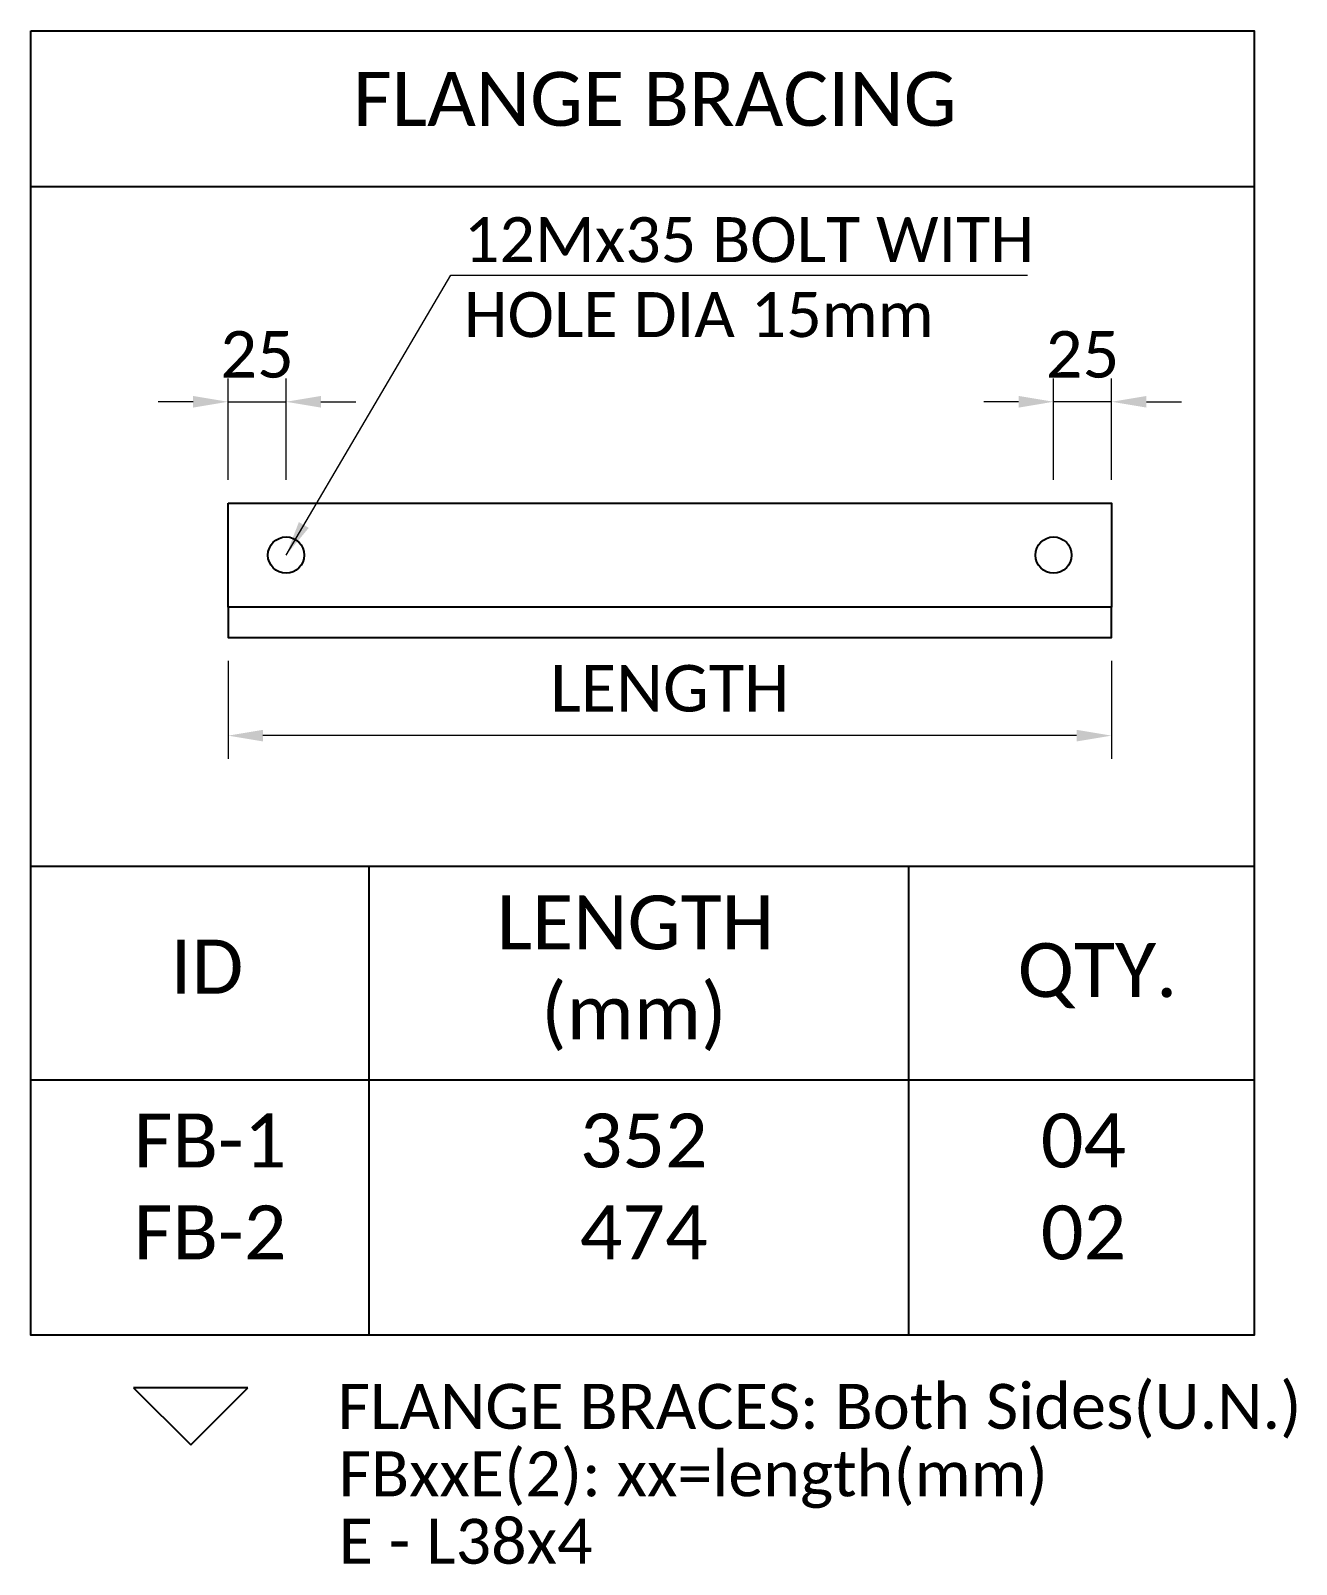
# Model space of a CAD drawing. Header units: millimetres. Extents: x 0 to 2669304, y -3314102 to 0.
# Drawn here: x 2330907 to 2336343, y -3163203 to -3156617 of the extents above; entities that cross this region are included whole.
import ezdxf

# ---------------------------------------------------------------- set-up
doc = ezdxf.new("R2010")
doc.units = ezdxf.units.MM
doc.header["$LTSCALE"] = 0.4
doc.header["$MEASUREMENT"] = 0
doc.header["$PDMODE"] = 34
doc.linetypes.add('CONTIN', pattern=[0])
doc.layers.add('14', color=1, linetype='CONTIN')
doc.styles.add('nepo', font='calibri.ttf')
doc.dimstyles.new('nepo', dxfattribs={"dimtxt": 250, "dimasz": 150, "dimexe": 25, "dimexo": 100, "dimgap": 25, "dimtad": 1, "dimdec": 0, "dimzin": 0, "dimdsep": 46, "dimtxsty": 'nepo', "dimcen": -0.09, "dimdle": 1, "dimclrd": 2, "dimclre": 2, "dimclrt": 7, "dimazin": 0, "dimtfac": 1, "dimtdec": 0, "dimtix": 1, "dimtmove": 0, "dimatfit": 1, "dimfxl": 0, "dimtolj": 1, "dimtzin": 0, "dimlwd": 5, "dimlwe": 5, "dimarcsym": 0})

# ---------------------------------------------------------------- blocks, each defined once
blk = doc.blocks.new('MARKER')
for p, q in [((263.247009, 263.247009), (-263.24701, 263.247009)), ((-263.24701, 263.247009), (0, 0)), ((0, 0), (263.247009, 263.247009))]:
    blk.add_line(p, q)
blk = doc.blocks.new('*D630')
at = {"color": 2, "lineweight": 5}
for p, q in [((2331754.6, -3158545.6), (2331754.6, -3158110.3)), ((2332003.9, -3158545.6), (2332003.9, -3158110.3)), ((2331604.6, -3158210.3), (2331454.6, -3158210.3)), ((2331754.6, -3158210.3), (2332003.9, -3158210.3)), ((2332153.9, -3158210.3), (2332303.9, -3158210.3))]:
    blk.add_line(p, q, dxfattribs=at)
at = {"color": 2, "linetype": 'Continuous'}
for points in [[(2331604.6, -3158185.3), (2331604.6, -3158235.3), (2331754.6, -3158210.3)], [(2332153.9, -3158185.3), (2332153.9, -3158235.3), (2332003.9, -3158210.3)]]:
    blk.add_solid(points, dxfattribs=at)
at = {"layer": 'Defpoints', "color": 0, "linetype": 'Continuous'}
for p in [(2332003.9, -3158210.3), (2331754.6, -3158645.6), (2332003.9, -3158645.6)]:
    blk.add_point(p, dxfattribs=at)
at = {"color": 7, "linetype": 'Continuous', "insert": (2331879.3, -3158007.9), "char_height": 200, "attachment_point": 5, "style": 'nepo'}
blk.add_mtext('\\A1;25', dxfattribs=at)
blk = doc.blocks.new('*D631')
at = {"color": 2, "lineweight": 5}
for p, q in [((2335300.4, -3158545.6), (2335300.4, -3158110.3)), ((2335549.7, -3158545.6), (2335549.7, -3158110.3)), ((2335150.4, -3158210.3), (2335000.4, -3158210.3)), ((2335549.7, -3158210.3), (2335300.4, -3158210.3)), ((2335699.7, -3158210.3), (2335849.7, -3158210.3))]:
    blk.add_line(p, q, dxfattribs=at)
at = {"color": 2, "linetype": 'Continuous'}
for points in [[(2335150.4, -3158185.3), (2335150.4, -3158235.3), (2335300.4, -3158210.3)], [(2335699.7, -3158185.3), (2335699.7, -3158235.3), (2335549.7, -3158210.3)]]:
    blk.add_solid(points, dxfattribs=at)
at = {"layer": 'Defpoints', "color": 0, "linetype": 'Continuous'}
for p in [(2335300.4, -3158210.3), (2335300.4, -3158645.6), (2335549.7, -3158645.6)]:
    blk.add_point(p, dxfattribs=at)
at = {"color": 7, "linetype": 'Continuous', "insert": (2335425, -3158007.9), "char_height": 200, "attachment_point": 5, "style": 'nepo'}
blk.add_mtext('\\A1;25', dxfattribs=at)
blk = doc.blocks.new('*D632')
at = {"color": 2, "lineweight": 5}
for p, q in [((2331754.6, -3159322.6), (2331754.6, -3159744.1)), ((2335549.7, -3159322.6), (2335549.7, -3159744.1)), ((2335399.7, -3159644.1), (2331904.6, -3159644.1))]:
    blk.add_line(p, q, dxfattribs=at)
at = {"color": 2, "linetype": 'Continuous'}
for points in [[(2331904.6, -3159619.1), (2331904.6, -3159669.1), (2331754.6, -3159644.1)], [(2335399.7, -3159619.1), (2335399.7, -3159669.1), (2335549.7, -3159644.1)]]:
    blk.add_solid(points, dxfattribs=at)
at = {"layer": 'Defpoints', "color": 0, "linetype": 'Continuous'}
for p in [(2331754.6, -3159222.6), (2335549.7, -3159222.6), (2331754.6, -3159644.1)]:
    blk.add_point(p, dxfattribs=at)
at = {"color": 7, "linetype": 'Continuous', "insert": (2333652.2, -3159441.8), "char_height": 200, "attachment_point": 5, "style": 'nepo'}
blk.add_mtext('\\A1;LENGTH', dxfattribs=at)

msp = doc.modelspace()

# ---------------------------------------------------------------- linework, layer by layer
at = {"linetype": 'Continuous'}
for points in [[(2330906.828, -3156616.5992), (2336162.2478, -3156616.5992), (2336162.2478, -3162219.4469), (2330906.828, -3162219.4469)], [(2331754.5839, -3158645.5872), (2335549.7179, -3158645.5872), (2335549.7179, -3159091.7511), (2331754.5839, -3159091.7511)], [(2335549.7179, -3159091.7511), (2331754.5839, -3159091.7511), (2331754.5839, -3159222.6167), (2335549.7179, -3159222.6167)]]:
    msp.add_lwpolyline(points, close=True, dxfattribs=at)
for points in [[(2330906.828, -3157285.7661), (2336162.2478, -3157285.7661)], [(2336162.2478, -3160206.3254), (2330906.828, -3160206.3254)], [(2332359.0067, -3160206.3254), (2332359.0067, -3162219.4469)], [(2334678.0085, -3160206.3254), (2334678.0085, -3162219.4469)], [(2336162.2478, -3161124.3586), (2330906.828, -3161124.3586)]]:
    msp.add_lwpolyline(points, dxfattribs=at)
for centre in [(2332003.9289, -3158868.6691), (2335300.3728, -3158868.6691)]:
    msp.add_circle(centre, 77.8833, dxfattribs=at)

# ---------------------------------------------------------------- block references
at = {"xscale": 0.9311791104000002, "yscale": 0.9311791104000002, "zscale": 0.9311791104000002}
msp.add_blockref('MARKER', (2331594.2069, -3162689.8556), dxfattribs=at)

# ---------------------------------------------------------------- texts
at = {"layer": '14', "style": 'nepo'}
for s, height, p in [('FLANGE BRACES: Both Sides(U.N.)', 193.177762, (2332225.8875, -3162621.1865)), ('FBxxE(2): xx=length(mm)', 193.177762, (2332230.233, -3162910.9555)), ('E - L38x4', 193.17776, (2332230.233, -3163200.7245))]:
    msp.add_text(s, height=height, dxfattribs=at).set_placement(p)
at = {"layer": '14', "attachment_point": 1, "style": 'nepo'}
for s, width, insert, char_height in [('FLANGE BRACING', 4619.993151, (2332292.0019, -3156793.8756), 231.813315), ('\\pt1545.4;12Mx35 BOLT WITH\\P\\ptz;HOLE DIA 15mm', 4856.834802, (2332767.6538, -3157417.4497), 193.177762), ('{\\W1.02699; }LENGTH\\P{\\W3.35744; }(mm)', 1311.705816, (2332825.2859, -3160330.4152), 231.813315), ('ID', 1311.705816, (2331506.9195, -3160520.6985), 231.81331), ('QTY.', 1311.705816, (2335145.7369, -3160535.0269), 231.81331), ('FB-1', 1311.705816, (2331349.188, -3161266.9137), 231.81331), ('352', 1311.705816, (2333265.4539, -3161266.9137), 231.81331), ('04', 1311.705816, (2335246.1128, -3161266.9137), 231.81331), ('FB-2', 1311.705816, (2331349.188, -3161661.6171), 231.81331), ('474', 1311.705816, (2333265.4539, -3161661.6171), 231.81331), ('02', 1311.705816, (2335246.1128, -3161661.6171), 231.81331)]:
    msp.add_mtext_dynamic_manual_height_columns(s, width=width, gutter_width=0.504, heights=[0], dxfattribs=dict(at, insert=insert, char_height=char_height))

# ---------------------------------------------------------------- dimensions: what is measured, and where the dimension line sits
at = {"linetype": 'Continuous'}
for base, p1, p2, text, picture, middle in [((2332003.9289, -3158210.3325), (2331754.5839, -3158645.5872), (2332003.9289, -3158645.5872), '25', '*D630', (2331879.2564, -3158007.8709)), ((2331754.5839, -3159644.0892), (2335549.7179, -3159222.6167), (2331754.5839, -3159222.6167), 'LENGTH', '*D632', (2333652.1509, -3159441.7815))]:
    dim = msp.add_linear_dim(base=base, p1=p1, p2=p2, text=text, dimstyle='nepo', override={"dimtxt": 200, "dimexe": 100, "dimgap": 100, "dimfxl": 12}, dxfattribs=at)
    dim.commit()
    dim.dimension.update_dxf_attribs({"geometry": picture, "text_midpoint": middle})
dim = msp.add_linear_dim(base=(2335300.3728, -3158210.3325), p1=(2335549.7179, -3158645.5872), p2=(2335300.3728, -3158645.5872), angle=180, text='25', dimstyle='nepo', override={"dimtxt": 200, "dimexe": 100, "dimgap": 100, "dimfxl": 12}, dxfattribs=at)
dim.commit()
dim.dimension.update_dxf_attribs({"geometry": '*D631', "text_midpoint": (2335425.0453, -3158007.8709)})

# ---------------------------------------------------------------- leaders
msp.add_leader([(2332003.9289, -3158868.6691), (2332712.243, -3157667.1114), (2335187.9294, -3157667.1114)], dimstyle='nepo', override={"dimtxt": 200, "dimexe": 100, "dimgap": 100, "dimfxl": 12}, dxfattribs=at)

doc.saveas('drawing.dxf')
